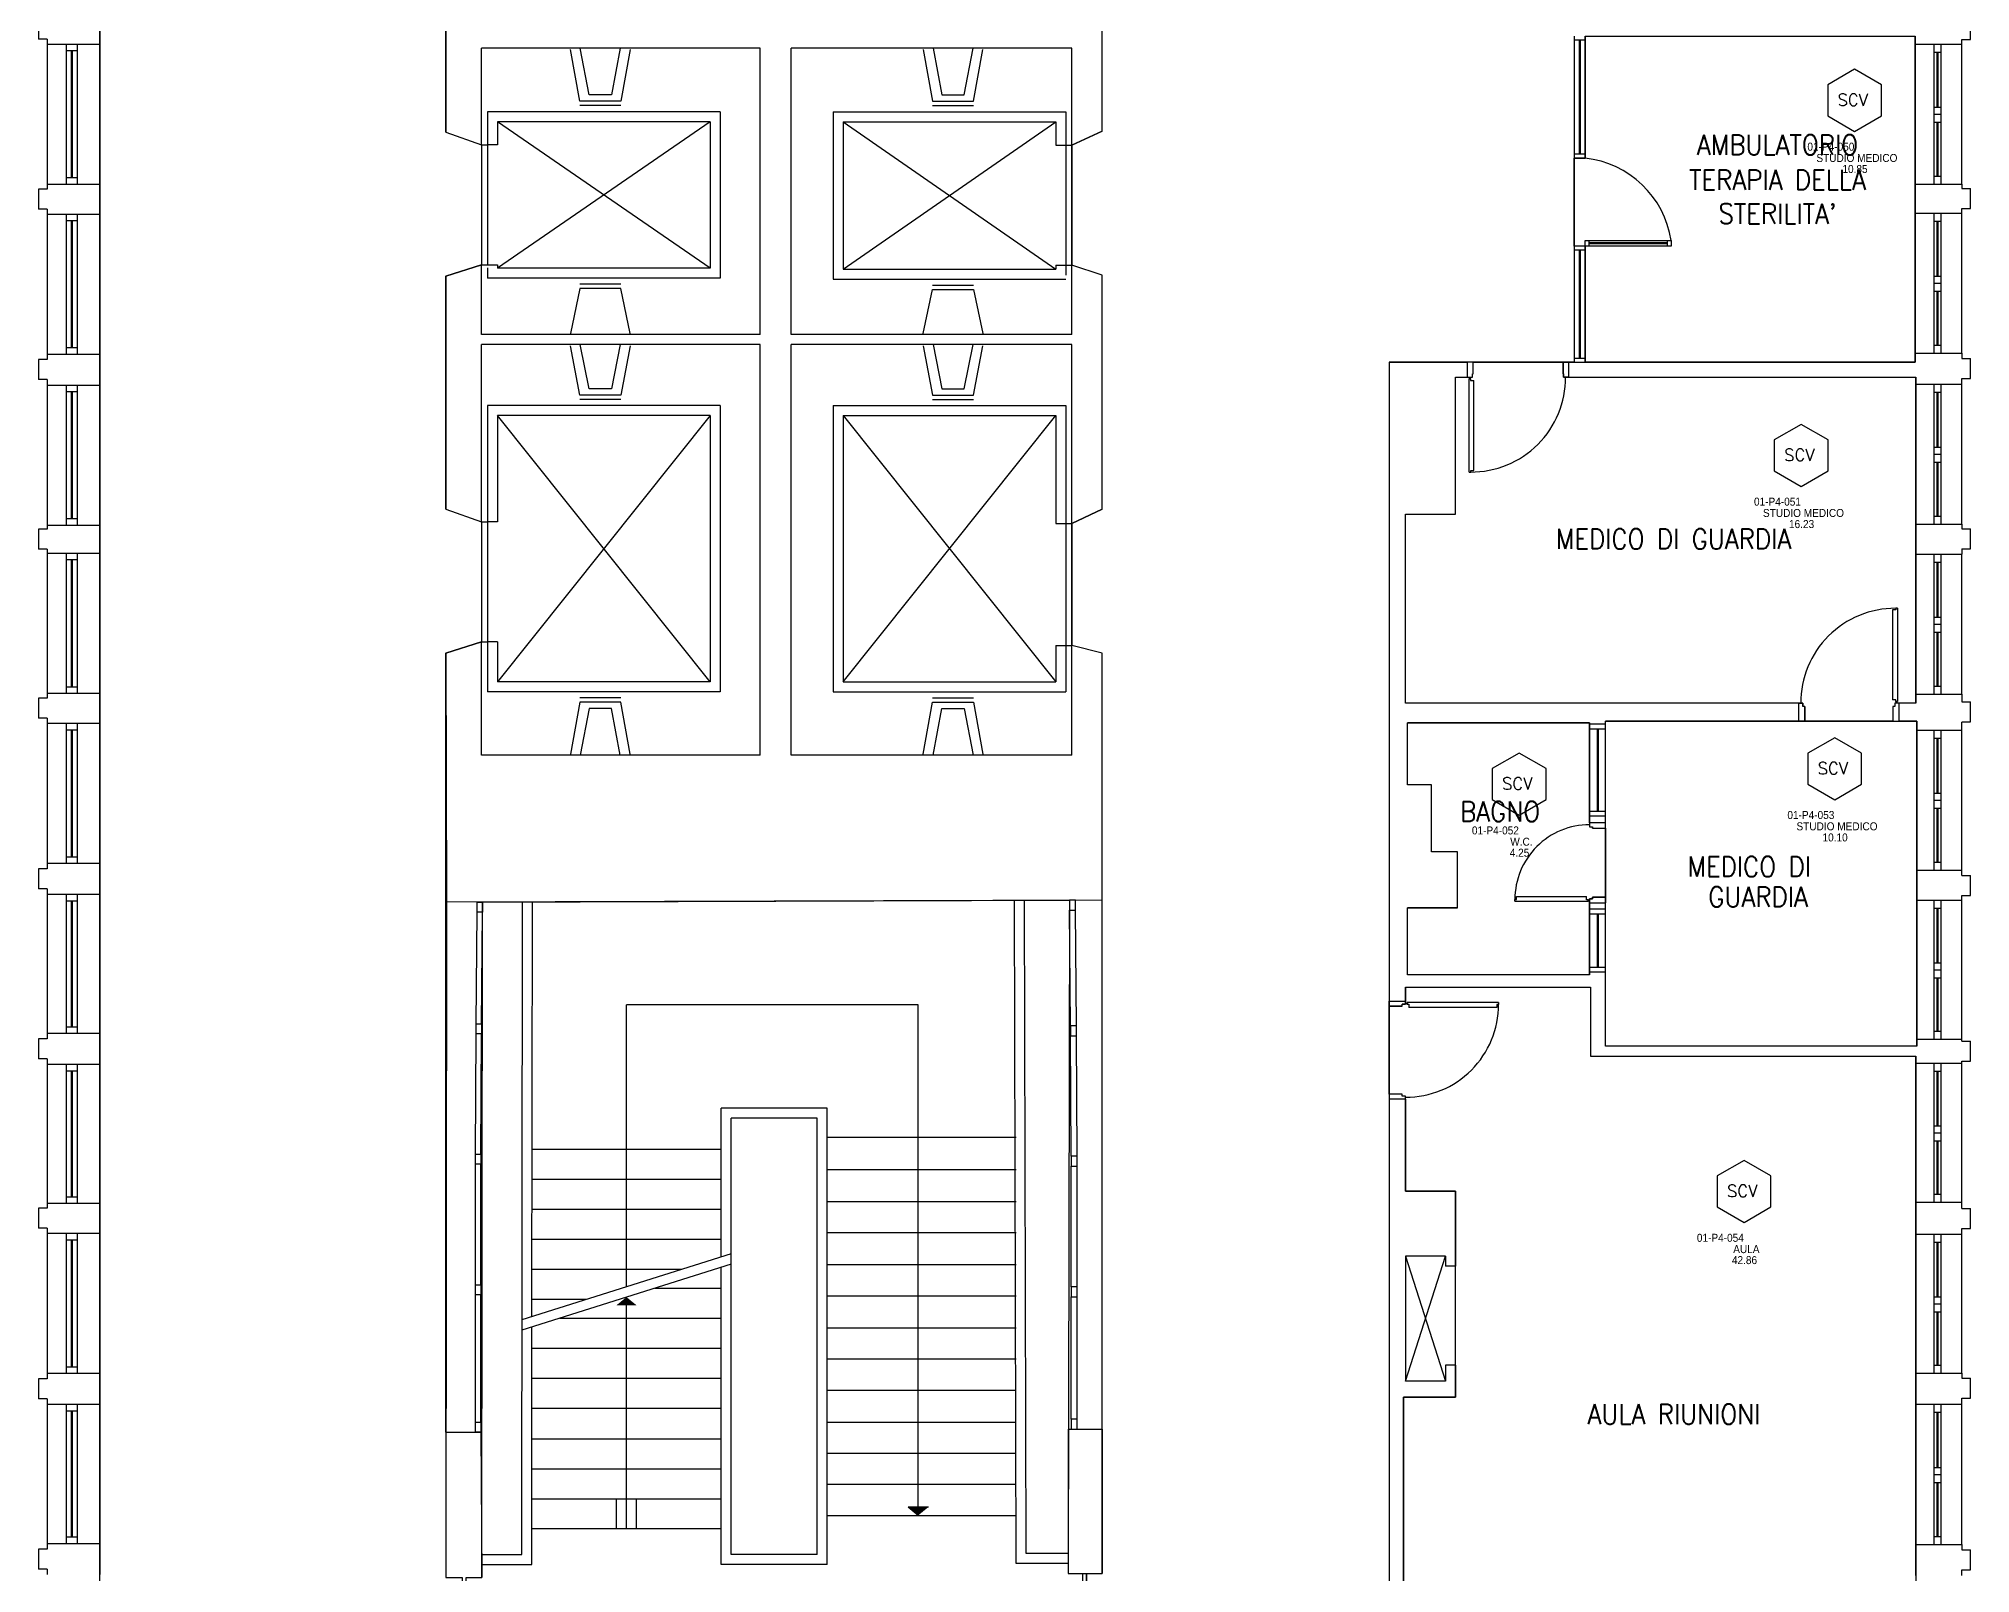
# Model space of a CAD drawing. Header units: inches. Extents: x 16420 to 16611, y 92341 to 92416.
# Drawn here: x 16552 to 16571.31, y 92360.86 to 92376.21 of the extents above; entities that cross this region are included whole.
import ezdxf
from ezdxf.enums import TextEntityAlignment as Align

# ---------------------------------------------------------------- set-up
doc = ezdxf.new("R2010")
doc.units = ezdxf.units.IN
doc.header["$LTSCALE"] = 50
doc.header["$MEASUREMENT"] = 0
doc.linetypes.add('HIDDEN2', pattern=[0.1875, 0.125, -0.0625])
doc.linetypes.add('NASCOSTA2', pattern=[0.1875, 0.125, -0.0625])
for name, color, linetype in [('A-LOCALI', 7, 'Continuous'), ('AA-CodiceVano', 7, 'Continuous'), ('GMM_DEST.USO', 50, 'Continuous'), ('PIANTA', 7, 'Continuous'), ('RM', 191, 'Continuous')]:
    doc.layers.add(name, color=color, linetype=linetype)
doc.styles.add('ARIAL', font='arial.ttf')
doc.styles.add('ARTECO', font='romans.shx', dxfattribs={"width": 0.9})
doc.styles.get("Standard").update_dxf_attribs({"font": 'txt.shx'})

# ---------------------------------------------------------------- blocks, each defined once
blk = doc.blocks.new('MFM_COD_VANO')
at = {"layer": 'A-LOCALI'}
for p, q in [((0, 0.621), (-0.269, 0.466)), ((0.269, 0.466), (0, 0.621)), ((-0.269, 0.466), (-0.269, 0.155)), ((0.269, 0.155), (0.269, 0.466)), ((-0.269, 0.155), (0, 0)), ((0, 0), (0.269, 0.155))]:
    blk.add_line(p, q, dxfattribs=at)
blk.add_text('SCV', height=0.12, dxfattribs=at).set_placement((-0.17, 0.255))
at = {"layer": 'A-LOCALI', "style": 'ARIAL', "width": 0.9, "flags": 8}
for tag, p in [('MFM_COD_UT', (-0.026, -0.078)), ('MFM_DESTINAZIONE_USO', (0.023, -0.306)), ('MFM_SUPERFICIE', (0.004, -0.416))]:
    blk.add_attdef(tag, text='', height=0.08, dxfattribs=at).set_placement(p, align=Align.CENTER)
at = {"layer": 'A-LOCALI', "flags": 9}
for tag in ['MFM_NAME', 'MFM_COD_COMPLESSO', 'MFM_COD_EDIFICIO', 'MFM_COD_PIANO', 'MFM_COD_MACROAREA', 'MFM_ZONA', 'MFM_REPARTO']:
    blk.add_attdef(tag, (-0.084, 0.188), '', height=0.005, dxfattribs=at)
blk.add_attdef('MFM_ALTEZZA', text='', height=0.005, dxfattribs=at).set_placement((-0.057, 0.188), align=Align.CENTER)
at = {"layer": 'A-LOCALI', "style": 'ARIAL', "width": 0.9}
for tag, p, height, flags in [('MFM_COD_LOCALE', (-0.472, -0.192), 0.08, 8), ('MFM_COD_SCHEDA', (-0.275, -0.483), 0.04, 9)]:
    blk.add_attdef(tag, p, '', height=height, dxfattribs=dict(at, flags=flags))

msp = doc.modelspace()

# ---------------------------------------------------------------- linework, layer by layer
at = {"layer": 'PIANTA', "color": 0}
for p, q in [((16556.069, 92375.273), (16556.069, 92377.623)), ((16562.629, 92375.283), (16562.629, 92377.623)), ((16551.998, 92376.403), (16551.998, 92376.203)), ((16552.609, 92376.453), (16552.609, 92376.153)), ((16571.31, 92376.197), (16571.31, 92376.397)), ((16552.084, 92376.203), (16551.998, 92376.203)), ((16552.084, 92376.203), (16552.084, 92376.153)), ((16552.084, 92376.153), (16552.609, 92376.153)), ((16552.084, 92376.153), (16552.084, 92374.753)), ((16552.274, 92376.153), (16552.274, 92374.753)), ((16552.384, 92376.153), (16552.384, 92374.753)), ((16552.609, 92376.153), (16552.609, 92374.753)), ((16567.349, 92376.233), (16567.349, 92375.013)), ((16567.459, 92376.193), (16567.349, 92376.193)), ((16567.399, 92376.193), (16567.399, 92375.053)), ((16567.409, 92376.193), (16567.409, 92375.053)), ((16567.459, 92376.233), (16567.459, 92375.013)), ((16570.759, 92376.153), (16570.759, 92376.233)), ((16570.759, 92376.153), (16571.224, 92376.153)), ((16570.759, 92374.753), (16570.759, 92376.153)), ((16570.949, 92374.753), (16570.949, 92376.153)), ((16571.019, 92374.753), (16571.019, 92376.153)), ((16571.224, 92376.153), (16571.224, 92376.197)), ((16571.224, 92376.197), (16571.31, 92376.197)), ((16571.224, 92374.753), (16571.224, 92376.153)), ((16552.274, 92376.088), (16552.384, 92376.088)), ((16552.324, 92376.088), (16552.324, 92374.818)), ((16552.334, 92376.088), (16552.334, 92374.818)), ((16559.213, 92376.112), (16556.424, 92376.112)), ((16556.424, 92375.146), (16556.424, 92376.112)), ((16557.408, 92375.581), (16557.314, 92376.1)), ((16557.501, 92375.644), (16557.413, 92376.112)), ((16557.813, 92376.112), (16557.725, 92375.644)), ((16557.912, 92376.1), (16557.818, 92375.581)), ((16559.213, 92373.248), (16559.213, 92376.112)), ((16559.522, 92373.248), (16559.522, 92376.112)), ((16562.328, 92376.112), (16559.522, 92376.112)), ((16560.84, 92376.1), (16560.934, 92375.581)), ((16560.94, 92376.112), (16561.028, 92375.644)), ((16561.251, 92375.644), (16561.34, 92376.112)), ((16561.345, 92375.581), (16561.439, 92376.1)), ((16562.328, 92375.141), (16562.328, 92376.112)), ((16570.949, 92376.073), (16571.019, 92376.073)), ((16570.979, 92375.523), (16570.979, 92376.073)), ((16570.989, 92375.523), (16570.989, 92376.073)), ((16557.818, 92375.581), (16557.408, 92375.581)), ((16557.725, 92375.644), (16557.501, 92375.644)), ((16560.934, 92375.581), (16561.345, 92375.581)), ((16561.028, 92375.644), (16561.251, 92375.644)), ((16558.813, 92375.477), (16556.484, 92375.477)), ((16556.484, 92375.477), (16556.484, 92375.146)), ((16558.713, 92375.377), (16556.584, 92375.377)), ((16558.713, 92373.913), (16556.584, 92375.377)), ((16558.713, 92375.377), (16556.584, 92373.913)), ((16556.584, 92375.377), (16556.584, 92375.146)), ((16557.818, 92375.538), (16557.408, 92375.538)), ((16558.713, 92375.377), (16558.713, 92373.913)), ((16558.813, 92375.477), (16558.813, 92373.813)), ((16559.94, 92375.477), (16562.268, 92375.477)), ((16559.94, 92375.477), (16559.94, 92373.803)), ((16560.04, 92375.377), (16562.168, 92375.377)), ((16560.04, 92375.377), (16562.168, 92373.903)), ((16560.04, 92373.903), (16562.168, 92375.377)), ((16560.04, 92375.377), (16560.04, 92373.903)), ((16560.934, 92375.538), (16561.345, 92375.538)), ((16562.168, 92375.377), (16562.168, 92375.141)), ((16562.268, 92375.477), (16562.268, 92375.141)), ((16570.949, 92375.523), (16571.019, 92375.523)), ((16570.949, 92375.453), (16571.019, 92375.453)), ((16570.949, 92375.373), (16571.019, 92375.373)), ((16570.979, 92374.833), (16570.979, 92375.373)), ((16570.989, 92374.833), (16570.989, 92375.373)), ((16556.069, 92375.273), (16556.424, 92375.146)), ((16562.629, 92375.283), (16562.328, 92375.141)), ((16556.424, 92375.146), (16556.424, 92373.946)), ((16556.424, 92375.146), (16556.484, 92375.146)), ((16556.584, 92375.146), (16556.484, 92375.146)), ((16556.484, 92375.146), (16556.484, 92373.946)), ((16562.168, 92375.141), (16562.268, 92375.141)), ((16562.268, 92375.141), (16562.268, 92373.941)), ((16562.268, 92375.141), (16562.328, 92375.141)), ((16562.328, 92375.141), (16562.328, 92373.943)), ((16567.459, 92375.053), (16567.349, 92375.053)), ((16567.459, 92375.013), (16567.349, 92375.013)), ((16552.274, 92374.818), (16552.384, 92374.818)), ((16570.949, 92374.833), (16571.019, 92374.833)), ((16552.084, 92374.703), (16551.998, 92374.703)), ((16551.998, 92374.703), (16551.998, 92374.503)), ((16552.084, 92374.753), (16552.084, 92374.703)), ((16552.084, 92374.753), (16552.609, 92374.753)), ((16552.609, 92374.753), (16552.609, 92374.453)), ((16570.759, 92374.753), (16571.224, 92374.753)), ((16570.759, 92374.463), (16570.759, 92374.753)), ((16571.224, 92374.753), (16571.224, 92374.709)), ((16571.224, 92374.709), (16571.31, 92374.709)), ((16571.31, 92374.509), (16571.31, 92374.709)), ((16552.084, 92374.503), (16551.998, 92374.503)), ((16552.084, 92374.503), (16552.084, 92374.453)), ((16552.084, 92374.453), (16552.609, 92374.453)), ((16552.084, 92374.453), (16552.084, 92373.053)), ((16552.274, 92374.453), (16552.274, 92373.053)), ((16552.274, 92374.388), (16552.384, 92374.388)), ((16552.324, 92374.388), (16552.324, 92373.118)), ((16552.334, 92374.388), (16552.334, 92373.118)), ((16552.384, 92374.453), (16552.384, 92373.053)), ((16552.609, 92374.453), (16552.609, 92373.053)), ((16570.759, 92374.463), (16571.224, 92374.463)), ((16570.759, 92373.063), (16570.759, 92374.463)), ((16570.949, 92373.063), (16570.949, 92374.463)), ((16571.019, 92373.063), (16571.019, 92374.463)), ((16571.224, 92374.509), (16571.31, 92374.509)), ((16571.224, 92374.463), (16571.224, 92374.509)), ((16571.224, 92373.063), (16571.224, 92374.463)), ((16570.949, 92374.383), (16571.019, 92374.383)), ((16570.979, 92373.833), (16570.979, 92374.383)), ((16570.989, 92373.833), (16570.989, 92374.383)), ((16567.459, 92374.133), (16567.349, 92374.133)), ((16567.349, 92374.133), (16567.349, 92372.973)), ((16567.459, 92374.093), (16567.349, 92374.093)), ((16567.399, 92374.093), (16567.399, 92373.013)), ((16567.409, 92374.093), (16567.409, 92373.013)), ((16567.459, 92374.133), (16567.459, 92374.189)), ((16567.459, 92374.189), (16568.318, 92374.189)), ((16567.459, 92374.133), (16567.459, 92372.973)), ((16568.318, 92374.133), (16567.459, 92374.133)), ((16567.499, 92374.133), (16567.499, 92374.189)), ((16568.278, 92374.166), (16567.499, 92374.166)), ((16568.278, 92374.156), (16567.499, 92374.156)), ((16568.278, 92374.189), (16568.278, 92374.133)), ((16568.318, 92374.189), (16568.318, 92374.133)), ((16556.069, 92373.833), (16556.424, 92373.946)), ((16556.069, 92371.503), (16556.069, 92373.833)), ((16556.424, 92373.248), (16556.424, 92373.946)), ((16556.424, 92373.946), (16556.484, 92373.946)), ((16556.484, 92373.946), (16556.584, 92373.946)), ((16556.484, 92373.916), (16556.484, 92373.813)), ((16558.813, 92373.813), (16556.484, 92373.813)), ((16556.584, 92373.946), (16556.584, 92373.913)), ((16558.713, 92373.913), (16556.584, 92373.913)), ((16560.04, 92373.903), (16562.168, 92373.903)), ((16562.168, 92373.941), (16562.268, 92373.941)), ((16562.168, 92373.941), (16562.168, 92373.903)), ((16562.268, 92373.941), (16562.268, 92373.843)), ((16562.268, 92373.941), (16562.328, 92373.941)), ((16562.629, 92373.843), (16562.328, 92373.941)), ((16562.328, 92373.248), (16562.328, 92373.941)), ((16562.629, 92371.503), (16562.629, 92373.843)), ((16570.949, 92373.833), (16571.019, 92373.833)), ((16557.408, 92373.709), (16557.314, 92373.259)), ((16557.818, 92373.752), (16557.408, 92373.752)), ((16557.818, 92373.709), (16557.408, 92373.709)), ((16557.912, 92373.259), (16557.818, 92373.709)), ((16559.94, 92373.803), (16562.268, 92373.803)), ((16560.84, 92373.259), (16560.934, 92373.699)), ((16560.934, 92373.742), (16561.345, 92373.742)), ((16560.934, 92373.699), (16561.345, 92373.699)), ((16561.345, 92373.699), (16561.439, 92373.259)), ((16570.949, 92373.763), (16571.019, 92373.763)), ((16570.949, 92373.683), (16571.019, 92373.683)), ((16570.979, 92373.143), (16570.979, 92373.683)), ((16570.989, 92373.143), (16570.989, 92373.683)), ((16559.213, 92373.248), (16556.424, 92373.248)), ((16562.328, 92373.248), (16559.522, 92373.248)), ((16552.084, 92373.053), (16552.084, 92372.998)), ((16552.084, 92373.053), (16552.609, 92373.053)), ((16552.274, 92373.118), (16552.384, 92373.118)), ((16552.609, 92373.053), (16552.609, 92372.743)), ((16559.213, 92373.148), (16556.424, 92373.148)), ((16556.424, 92371.375), (16556.424, 92373.148)), ((16557.408, 92372.644), (16557.314, 92373.136)), ((16557.501, 92372.707), (16557.413, 92373.148)), ((16557.813, 92373.148), (16557.725, 92372.707)), ((16557.912, 92373.136), (16557.818, 92372.644)), ((16559.213, 92369.043), (16559.213, 92373.148)), ((16562.328, 92373.148), (16559.522, 92373.148)), ((16559.522, 92369.043), (16559.522, 92373.148)), ((16560.84, 92373.136), (16560.934, 92372.644)), ((16560.94, 92373.148), (16561.028, 92372.707)), ((16561.251, 92372.707), (16561.34, 92373.148)), ((16561.345, 92372.644), (16561.439, 92373.136)), ((16562.328, 92371.358), (16562.328, 92373.148)), ((16570.759, 92373.063), (16571.224, 92373.063)), ((16570.759, 92372.973), (16570.759, 92373.063)), ((16570.949, 92373.143), (16571.019, 92373.143)), ((16571.224, 92373.063), (16571.224, 92373.063)), ((16571.224, 92373.063), (16571.224, 92373.009)), ((16552.084, 92372.998), (16551.998, 92372.998)), ((16551.998, 92372.998), (16551.998, 92372.798)), ((16565.499, 92372.973), (16565.499, 92366.583)), ((16565.499, 92372.973), (16566.284, 92372.973)), ((16566.339, 92372.973), (16566.284, 92372.973)), ((16566.284, 92372.823), (16566.284, 92372.973)), ((16566.334, 92372.823), (16566.334, 92372.856)), ((16566.334, 92372.856), (16566.339, 92372.856)), ((16566.339, 92372.856), (16566.339, 92372.973)), ((16567.239, 92372.973), (16567.294, 92372.973)), ((16567.239, 92372.856), (16567.239, 92372.973)), ((16567.239, 92372.856), (16567.244, 92372.856)), ((16567.244, 92372.823), (16567.244, 92372.856)), ((16567.284, 92372.973), (16570.759, 92372.973)), ((16567.294, 92372.973), (16567.294, 92372.823)), ((16567.349, 92373.013), (16567.459, 92373.013)), ((16571.224, 92373.009), (16571.31, 92373.009)), ((16571.31, 92372.809), (16571.31, 92373.009)), ((16552.084, 92372.798), (16551.998, 92372.798)), ((16552.084, 92372.798), (16552.084, 92372.743)), ((16552.084, 92372.743), (16552.609, 92372.743)), ((16552.084, 92372.743), (16552.084, 92371.343)), ((16552.274, 92372.743), (16552.274, 92371.343)), ((16552.274, 92372.678), (16552.384, 92372.678)), ((16552.324, 92372.678), (16552.324, 92371.408)), ((16552.334, 92372.678), (16552.334, 92371.408)), ((16552.384, 92372.743), (16552.384, 92371.343)), ((16552.609, 92372.743), (16552.609, 92371.343)), ((16557.725, 92372.707), (16557.501, 92372.707)), ((16561.028, 92372.707), (16561.251, 92372.707)), ((16566.164, 92371.453), (16566.164, 92372.823)), ((16566.164, 92372.823), (16566.284, 92372.823)), ((16566.284, 92372.823), (16566.334, 92372.823)), ((16566.298, 92371.873), (16566.298, 92372.807)), ((16566.298, 92372.807), (16566.314, 92372.807)), ((16566.314, 92372.807), (16566.314, 92372.79)), ((16566.314, 92372.79), (16566.347, 92372.79)), ((16566.347, 92371.89), (16566.347, 92372.79)), ((16567.294, 92372.823), (16567.244, 92372.823)), ((16567.284, 92372.823), (16570.764, 92372.823)), ((16570.764, 92372.753), (16570.764, 92372.823)), ((16570.764, 92372.753), (16571.224, 92372.753)), ((16570.764, 92371.353), (16570.764, 92372.753)), ((16570.949, 92371.353), (16570.949, 92372.753)), ((16570.949, 92372.673), (16571.019, 92372.673)), ((16570.979, 92372.123), (16570.979, 92372.673)), ((16570.989, 92372.123), (16570.989, 92372.673)), ((16571.019, 92371.353), (16571.019, 92372.753)), ((16571.224, 92372.753), (16571.224, 92372.809)), ((16571.224, 92372.809), (16571.31, 92372.809)), ((16571.224, 92372.753), (16571.224, 92372.763)), ((16571.224, 92371.353), (16571.224, 92372.753)), ((16558.813, 92372.54), (16556.484, 92372.54)), ((16556.484, 92372.54), (16556.484, 92371.375)), ((16557.818, 92372.644), (16557.408, 92372.644)), ((16557.818, 92372.601), (16557.408, 92372.601)), ((16558.813, 92372.54), (16558.813, 92369.678)), ((16559.94, 92372.54), (16562.268, 92372.54)), ((16559.94, 92372.54), (16559.94, 92369.678)), ((16560.934, 92372.644), (16561.345, 92372.644)), ((16560.934, 92372.601), (16561.345, 92372.601)), ((16562.268, 92372.54), (16562.268, 92371.358)), ((16558.713, 92372.44), (16556.584, 92372.44)), ((16558.713, 92372.44), (16556.584, 92369.778)), ((16558.713, 92369.778), (16556.584, 92372.44)), ((16556.584, 92372.44), (16556.584, 92371.375)), ((16558.713, 92372.44), (16558.713, 92369.778)), ((16560.04, 92372.44), (16562.168, 92372.44)), ((16560.04, 92369.778), (16562.168, 92372.44)), ((16560.04, 92372.44), (16562.168, 92369.778)), ((16560.04, 92372.44), (16560.04, 92369.778)), ((16562.168, 92372.44), (16562.168, 92371.358)), ((16570.949, 92372.123), (16571.019, 92372.123)), ((16566.315, 92371.89), (16566.347, 92371.89)), ((16566.315, 92371.873), (16566.315, 92371.89)), ((16570.949, 92372.053), (16571.019, 92372.053)), ((16570.949, 92371.973), (16571.019, 92371.973)), ((16570.979, 92371.433), (16570.979, 92371.973)), ((16570.989, 92371.433), (16570.989, 92371.973)), ((16566.298, 92371.873), (16566.315, 92371.873)), ((16556.069, 92371.503), (16556.424, 92371.375)), ((16562.629, 92371.503), (16562.328, 92371.358)), ((16552.084, 92371.303), (16551.998, 92371.303)), ((16551.998, 92371.303), (16551.998, 92371.103)), ((16552.084, 92371.343), (16552.084, 92371.303)), ((16552.084, 92371.343), (16552.609, 92371.343)), ((16552.274, 92371.408), (16552.384, 92371.408)), ((16552.609, 92371.343), (16552.609, 92371.063)), ((16556.424, 92371.375), (16556.424, 92370.175)), ((16556.424, 92371.375), (16556.484, 92371.375)), ((16556.584, 92371.375), (16556.484, 92371.375)), ((16556.484, 92371.375), (16556.484, 92370.175)), ((16562.168, 92371.358), (16562.268, 92371.358)), ((16562.268, 92371.358), (16562.268, 92370.14)), ((16562.268, 92371.358), (16562.328, 92371.358)), ((16562.328, 92371.358), (16562.328, 92370.14)), ((16565.664, 92371.453), (16566.164, 92371.453)), ((16565.664, 92369.563), (16565.664, 92371.453)), ((16570.764, 92371.353), (16571.224, 92371.353)), ((16570.764, 92371.053), (16570.764, 92371.353)), ((16570.949, 92371.433), (16571.019, 92371.433)), ((16571.224, 92371.353), (16571.224, 92371.305)), ((16571.224, 92371.305), (16571.31, 92371.305)), ((16571.31, 92371.105), (16571.31, 92371.305)), ((16552.084, 92371.103), (16551.998, 92371.103)), ((16552.084, 92371.103), (16552.084, 92371.063)), ((16571.224, 92371.105), (16571.31, 92371.105)), ((16571.224, 92371.105), (16571.224, 92371.053)), ((16552.084, 92371.063), (16552.609, 92371.063)), ((16552.084, 92371.063), (16552.084, 92369.663)), ((16552.274, 92371.063), (16552.274, 92369.663)), ((16552.274, 92370.998), (16552.384, 92370.998)), ((16552.324, 92370.998), (16552.324, 92369.728)), ((16552.334, 92370.998), (16552.334, 92369.728)), ((16552.384, 92371.063), (16552.384, 92369.663)), ((16552.609, 92371.063), (16552.609, 92369.663)), ((16570.764, 92371.053), (16571.224, 92371.053)), ((16570.764, 92369.653), (16570.764, 92371.053)), ((16570.949, 92369.653), (16570.949, 92371.053)), ((16570.949, 92370.973), (16571.019, 92370.973)), ((16570.979, 92370.423), (16570.979, 92370.973)), ((16570.989, 92370.423), (16570.989, 92370.973)), ((16571.019, 92369.653), (16571.019, 92371.053)), ((16571.224, 92369.653), (16571.224, 92371.053)), ((16570.531, 92370.496), (16570.531, 92369.596)), ((16570.564, 92370.496), (16570.531, 92370.496)), ((16570.581, 92370.513), (16570.564, 92370.513)), ((16570.564, 92370.513), (16570.564, 92370.496)), ((16570.581, 92370.513), (16570.581, 92369.579)), ((16570.949, 92370.423), (16571.019, 92370.423)), ((16570.949, 92370.353), (16571.019, 92370.353)), ((16556.069, 92370.063), (16556.424, 92370.175)), ((16556.424, 92369.043), (16556.424, 92370.175)), ((16556.424, 92370.175), (16556.484, 92370.175)), ((16556.484, 92370.175), (16556.484, 92369.678)), ((16556.584, 92370.175), (16556.484, 92370.175)), ((16556.584, 92370.175), (16556.584, 92369.778)), ((16562.168, 92370.14), (16562.268, 92370.14)), ((16562.168, 92370.14), (16562.168, 92369.778)), ((16562.268, 92370.14), (16562.268, 92369.678)), ((16562.268, 92370.14), (16562.328, 92370.14)), ((16562.629, 92370.063), (16562.328, 92370.14)), ((16562.328, 92369.043), (16562.328, 92370.14)), ((16570.949, 92370.273), (16571.019, 92370.273)), ((16570.979, 92369.733), (16570.979, 92370.273)), ((16570.989, 92369.733), (16570.989, 92370.273)), ((16556.069, 92367.573), (16556.069, 92370.063)), ((16562.629, 92367.593), (16562.629, 92370.063)), ((16558.713, 92369.778), (16556.584, 92369.778)), ((16560.04, 92369.778), (16562.168, 92369.778)), ((16552.084, 92369.613), (16551.998, 92369.613)), ((16551.998, 92369.613), (16551.998, 92369.413)), ((16552.084, 92369.663), (16552.084, 92369.613)), ((16552.084, 92369.663), (16552.609, 92369.663)), ((16552.274, 92369.728), (16552.384, 92369.728)), ((16552.609, 92369.663), (16552.609, 92369.363)), ((16558.813, 92369.678), (16556.484, 92369.678)), ((16557.408, 92369.574), (16557.314, 92369.054)), ((16557.818, 92369.617), (16557.408, 92369.617)), ((16557.818, 92369.574), (16557.408, 92369.574)), ((16557.912, 92369.054), (16557.818, 92369.574)), ((16559.94, 92369.678), (16562.268, 92369.678)), ((16560.84, 92369.054), (16560.934, 92369.574)), ((16560.934, 92369.617), (16561.345, 92369.617)), ((16560.934, 92369.574), (16561.345, 92369.574)), ((16561.345, 92369.574), (16561.439, 92369.054)), ((16569.594, 92369.563), (16565.664, 92369.563)), ((16569.594, 92369.383), (16569.594, 92369.563)), ((16569.594, 92369.563), (16569.634, 92369.563)), ((16569.634, 92369.563), (16569.634, 92369.53)), ((16570.564, 92369.596), (16570.531, 92369.596)), ((16570.554, 92369.563), (16570.554, 92369.53)), ((16570.594, 92369.563), (16570.554, 92369.563)), ((16570.564, 92369.579), (16570.564, 92369.596)), ((16570.581, 92369.579), (16570.564, 92369.579)), ((16570.764, 92369.563), (16570.594, 92369.563)), ((16570.594, 92369.563), (16570.594, 92369.383)), ((16570.764, 92369.653), (16571.224, 92369.653)), ((16570.764, 92369.563), (16570.764, 92369.653)), ((16570.949, 92369.733), (16571.019, 92369.733)), ((16571.224, 92369.653), (16571.224, 92369.575)), ((16571.224, 92369.575), (16571.31, 92369.575)), ((16571.31, 92369.375), (16571.31, 92369.575)), ((16552.084, 92369.413), (16551.998, 92369.413)), ((16552.084, 92369.413), (16552.084, 92369.363)), ((16557.501, 92369.511), (16557.413, 92369.043)), ((16557.725, 92369.511), (16557.501, 92369.511)), ((16557.813, 92369.043), (16557.725, 92369.511)), ((16560.94, 92369.043), (16561.028, 92369.511)), ((16561.028, 92369.511), (16561.251, 92369.511)), ((16561.251, 92369.511), (16561.34, 92369.043)), ((16567.504, 92369.368), (16565.684, 92369.368)), ((16565.684, 92368.748), (16565.684, 92369.368)), ((16567.504, 92369.353), (16567.504, 92369.368)), ((16569.594, 92369.383), (16567.664, 92369.383)), ((16567.664, 92369.353), (16567.664, 92369.383)), ((16569.654, 92369.383), (16569.594, 92369.383)), ((16569.654, 92369.53), (16569.634, 92369.53)), ((16569.654, 92369.53), (16569.654, 92369.383)), ((16570.534, 92369.53), (16570.534, 92369.383)), ((16570.554, 92369.53), (16570.534, 92369.53)), ((16570.534, 92369.383), (16570.594, 92369.383)), ((16570.774, 92369.383), (16570.594, 92369.383)), ((16570.774, 92369.293), (16570.774, 92369.383)), ((16571.224, 92369.375), (16571.31, 92369.375)), ((16571.224, 92369.293), (16571.224, 92369.372)), ((16552.084, 92369.363), (16552.609, 92369.363)), ((16552.084, 92369.363), (16552.084, 92367.963)), ((16552.274, 92369.363), (16552.274, 92367.963)), ((16552.274, 92369.298), (16552.384, 92369.298)), ((16552.324, 92369.298), (16552.324, 92368.028)), ((16552.334, 92369.298), (16552.334, 92368.028)), ((16552.384, 92369.363), (16552.384, 92367.963)), ((16552.609, 92369.363), (16552.609, 92367.963)), ((16567.664, 92369.353), (16567.504, 92369.353)), ((16567.504, 92368.433), (16567.504, 92369.353)), ((16567.664, 92369.303), (16567.504, 92369.303)), ((16567.584, 92368.483), (16567.584, 92369.303)), ((16567.594, 92368.483), (16567.594, 92369.303)), ((16567.664, 92368.433), (16567.664, 92369.353)), ((16570.774, 92369.293), (16571.224, 92369.293)), ((16570.774, 92367.893), (16570.774, 92369.293)), ((16570.949, 92367.893), (16570.949, 92369.293)), ((16570.949, 92369.213), (16571.019, 92369.213)), ((16570.979, 92368.663), (16570.979, 92369.213)), ((16570.989, 92368.663), (16570.989, 92369.213)), ((16571.019, 92367.893), (16571.019, 92369.293)), ((16571.224, 92367.893), (16571.224, 92369.293)), ((16559.213, 92369.043), (16556.424, 92369.043)), ((16562.328, 92369.043), (16559.522, 92369.043)), ((16565.924, 92368.748), (16565.684, 92368.748)), ((16565.924, 92368.078), (16565.924, 92368.748)), ((16570.949, 92368.663), (16571.019, 92368.663)), ((16570.949, 92368.593), (16571.019, 92368.593)), ((16567.504, 92368.483), (16567.664, 92368.483)), ((16567.504, 92368.368), (16567.504, 92368.433)), ((16567.664, 92368.433), (16567.504, 92368.433)), ((16567.664, 92368.368), (16567.664, 92368.433)), ((16570.949, 92368.513), (16571.019, 92368.513)), ((16570.979, 92367.973), (16570.979, 92368.513)), ((16570.989, 92367.973), (16570.989, 92368.513)), ((16567.664, 92368.368), (16567.504, 92368.368)), ((16567.504, 92368.368), (16567.504, 92368.328)), ((16567.504, 92368.328), (16567.532, 92368.328)), ((16567.532, 92368.313), (16567.532, 92368.328)), ((16567.532, 92368.313), (16567.664, 92368.313)), ((16567.664, 92368.313), (16567.664, 92368.368)), ((16552.274, 92368.028), (16552.384, 92368.028)), ((16566.184, 92368.078), (16565.924, 92368.078)), ((16566.184, 92367.518), (16566.184, 92368.078)), ((16552.084, 92367.908), (16551.998, 92367.908)), ((16551.998, 92367.908), (16551.998, 92367.708)), ((16552.084, 92367.963), (16552.084, 92367.908)), ((16552.084, 92367.963), (16552.609, 92367.963)), ((16552.609, 92367.963), (16552.609, 92367.653)), ((16570.774, 92367.893), (16571.224, 92367.893)), ((16570.774, 92367.593), (16570.774, 92367.893)), ((16570.949, 92367.973), (16571.019, 92367.973)), ((16571.224, 92367.839), (16571.224, 92367.893)), ((16571.224, 92367.839), (16571.224, 92367.893)), ((16571.224, 92367.839), (16571.31, 92367.839)), ((16571.31, 92367.639), (16571.31, 92367.839)), ((16552.084, 92367.708), (16551.998, 92367.708)), ((16552.084, 92367.708), (16552.084, 92367.653)), ((16552.084, 92367.653), (16552.609, 92367.653)), ((16552.084, 92367.653), (16552.084, 92366.263)), ((16552.274, 92367.653), (16552.274, 92366.263)), ((16552.384, 92367.653), (16552.384, 92366.263)), ((16552.609, 92367.653), (16552.609, 92366.263)), ((16566.773, 92367.631), (16567.471, 92367.631)), ((16566.773, 92367.599), (16566.773, 92367.631)), ((16567.471, 92367.598), (16567.471, 92367.631)), ((16571.224, 92367.639), (16571.31, 92367.639)), ((16571.224, 92367.593), (16571.224, 92367.639)), ((16571.224, 92367.593), (16571.224, 92367.639)), ((16552.274, 92367.588), (16552.384, 92367.588)), ((16552.324, 92367.588), (16552.324, 92366.328)), ((16552.334, 92367.588), (16552.334, 92366.328)), ((16562.629, 92367.593), (16556.069, 92367.573)), ((16556.069, 92362.273), (16556.069, 92367.573)), ((16556.371, 92366.358), (16556.381, 92367.473)), ((16556.381, 92367.473), (16556.381, 92367.573)), ((16556.381, 92367.573), (16556.434, 92367.573)), ((16556.434, 92367.473), (16556.381, 92367.473)), ((16556.424, 92366.358), (16556.434, 92367.473)), ((16556.434, 92367.573), (16556.434, 92367.473)), ((16556.83, 92361.053), (16556.835, 92367.573)), ((16556.93, 92363.429), (16556.935, 92367.573)), ((16561.77, 92360.963), (16561.755, 92367.593)), ((16561.87, 92361.063), (16561.855, 92367.593)), ((16562.364, 92367.593), (16562.304, 92367.593)), ((16562.304, 92367.593), (16562.304, 92367.493)), ((16562.314, 92366.338), (16562.304, 92367.493)), ((16562.304, 92367.493), (16562.364, 92367.493)), ((16562.364, 92367.493), (16562.364, 92367.593)), ((16562.374, 92366.338), (16562.364, 92367.493)), ((16562.629, 92362.303), (16562.629, 92367.593)), ((16565.684, 92366.848), (16565.684, 92367.518)), ((16566.184, 92367.518), (16565.684, 92367.518)), ((16566.756, 92367.582), (16566.756, 92367.599)), ((16566.756, 92367.599), (16566.773, 92367.599)), ((16566.756, 92367.582), (16567.488, 92367.582)), ((16567.488, 92367.598), (16567.471, 92367.598)), ((16567.488, 92367.582), (16567.488, 92367.598)), ((16567.504, 92367.608), (16567.532, 92367.608)), ((16567.504, 92367.568), (16567.504, 92367.608)), ((16567.504, 92367.568), (16567.664, 92367.568)), ((16567.504, 92367.503), (16567.504, 92367.568)), ((16567.664, 92367.503), (16567.504, 92367.503)), ((16567.504, 92366.873), (16567.504, 92367.503)), ((16567.664, 92367.453), (16567.504, 92367.453)), ((16567.532, 92367.623), (16567.664, 92367.623)), ((16567.532, 92367.608), (16567.532, 92367.623)), ((16567.584, 92366.923), (16567.584, 92367.453)), ((16567.594, 92366.923), (16567.594, 92367.453)), ((16567.664, 92367.623), (16567.664, 92367.568)), ((16567.664, 92367.503), (16567.664, 92367.568)), ((16567.664, 92366.873), (16567.664, 92367.503)), ((16570.774, 92367.593), (16571.224, 92367.593)), ((16570.774, 92366.203), (16570.774, 92367.593)), ((16570.949, 92366.203), (16570.949, 92367.593)), ((16570.949, 92367.513), (16571.019, 92367.513)), ((16570.979, 92366.968), (16570.979, 92367.513)), ((16570.989, 92366.968), (16570.989, 92367.513)), ((16571.019, 92366.203), (16571.019, 92367.593)), ((16571.224, 92366.203), (16571.224, 92367.593)), ((16567.504, 92366.923), (16567.664, 92366.923)), ((16567.504, 92366.848), (16567.504, 92366.873)), ((16567.664, 92366.873), (16567.504, 92366.873)), ((16567.664, 92366.133), (16567.664, 92366.873)), ((16570.949, 92366.968), (16571.019, 92366.968)), ((16570.949, 92366.898), (16571.019, 92366.898)), ((16565.664, 92366.723), (16565.664, 92366.583)), ((16565.664, 92366.723), (16567.514, 92366.723)), ((16567.504, 92366.848), (16565.684, 92366.848)), ((16567.514, 92366.723), (16567.514, 92366.033)), ((16570.949, 92366.818), (16571.019, 92366.818)), ((16570.979, 92366.283), (16570.979, 92366.818)), ((16570.989, 92366.283), (16570.989, 92366.818)), ((16557.875, 92363.729), (16557.875, 92366.548)), ((16560.792, 92366.548), (16557.875, 92366.548)), ((16560.792, 92361.443), (16560.792, 92366.548)), ((16565.499, 92366.583), (16565.664, 92366.583)), ((16565.499, 92366.533), (16565.499, 92366.583)), ((16565.631, 92366.533), (16565.499, 92366.533)), ((16565.664, 92366.553), (16565.631, 92366.553)), ((16565.631, 92366.533), (16565.631, 92366.553)), ((16565.664, 92366.583), (16565.664, 92366.553)), ((16566.594, 92366.569), (16565.681, 92366.569)), ((16565.681, 92366.569), (16565.681, 92366.553)), ((16565.681, 92366.553), (16565.697, 92366.553)), ((16565.697, 92366.553), (16565.697, 92366.52)), ((16566.577, 92366.52), (16565.697, 92366.52)), ((16566.577, 92366.552), (16566.577, 92366.52)), ((16566.594, 92366.552), (16566.577, 92366.552)), ((16566.594, 92366.569), (16566.594, 92366.552)), ((16552.274, 92366.328), (16552.384, 92366.328)), ((16556.371, 92366.258), (16556.371, 92366.358)), ((16556.371, 92366.358), (16556.424, 92366.358)), ((16556.424, 92366.358), (16556.424, 92366.258)), ((16562.374, 92366.338), (16562.314, 92366.338)), ((16562.314, 92366.338), (16562.314, 92366.238)), ((16562.374, 92366.238), (16562.374, 92366.338)), ((16570.949, 92366.283), (16571.019, 92366.283)), ((16552.084, 92366.208), (16551.998, 92366.208)), ((16551.998, 92366.208), (16551.998, 92366.008)), ((16552.084, 92366.263), (16552.084, 92366.208)), ((16552.084, 92366.263), (16552.609, 92366.263)), ((16552.609, 92366.263), (16552.609, 92365.953)), ((16556.366, 92365.053), (16556.371, 92366.258)), ((16556.424, 92366.258), (16556.371, 92366.258)), ((16556.419, 92365.053), (16556.424, 92366.258)), ((16562.319, 92365.033), (16562.314, 92366.238)), ((16562.314, 92366.238), (16562.374, 92366.238)), ((16562.379, 92365.033), (16562.374, 92366.238)), ((16570.774, 92366.133), (16567.664, 92366.133)), ((16570.774, 92366.203), (16571.224, 92366.203)), ((16570.774, 92366.133), (16570.774, 92366.203)), ((16571.224, 92366.184), (16571.224, 92366.203)), ((16571.224, 92366.184), (16571.224, 92366.203)), ((16571.224, 92366.184), (16571.31, 92366.184)), ((16571.31, 92365.984), (16571.31, 92366.184)), ((16552.084, 92366.008), (16551.998, 92366.008)), ((16552.084, 92366.008), (16552.084, 92365.953)), ((16552.084, 92365.953), (16552.609, 92365.953)), ((16552.084, 92365.953), (16552.084, 92364.563)), ((16552.274, 92365.953), (16552.274, 92364.563)), ((16552.274, 92365.888), (16552.384, 92365.888)), ((16552.324, 92365.888), (16552.324, 92364.628)), ((16552.334, 92365.888), (16552.334, 92364.628)), ((16552.384, 92365.953), (16552.384, 92364.563)), ((16552.609, 92365.953), (16552.609, 92364.563)), ((16567.514, 92366.033), (16570.764, 92366.033)), ((16570.764, 92365.963), (16570.764, 92366.033)), ((16570.764, 92365.963), (16571.224, 92365.963)), ((16570.764, 92364.573), (16570.764, 92365.963)), ((16570.949, 92364.573), (16570.949, 92365.963)), ((16571.019, 92364.573), (16571.019, 92365.963)), ((16571.224, 92365.963), (16571.224, 92365.984)), ((16571.224, 92365.984), (16571.31, 92365.984)), ((16571.224, 92365.963), (16571.224, 92365.984)), ((16571.224, 92364.573), (16571.224, 92365.963)), ((16570.949, 92365.883), (16571.019, 92365.883)), ((16570.979, 92365.338), (16570.979, 92365.883)), ((16570.989, 92365.338), (16570.989, 92365.883)), ((16559.88, 92365.513), (16558.82, 92365.513)), ((16558.82, 92364.029), (16558.82, 92365.513)), ((16559.88, 92360.953), (16559.88, 92365.513)), ((16565.631, 92365.653), (16565.499, 92365.653)), ((16565.499, 92365.653), (16565.499, 92365.603)), ((16565.499, 92365.603), (16565.499, 92360.553)), ((16565.664, 92365.603), (16565.499, 92365.603)), ((16565.631, 92365.633), (16565.631, 92365.653)), ((16565.664, 92365.633), (16565.631, 92365.633)), ((16565.664, 92365.603), (16565.664, 92365.633)), ((16565.664, 92365.603), (16565.664, 92364.683)), ((16559.78, 92365.413), (16558.92, 92365.413)), ((16558.92, 92361.053), (16558.92, 92365.413)), ((16559.78, 92361.053), (16559.78, 92365.413)), ((16570.949, 92365.338), (16571.019, 92365.338)), ((16559.88, 92365.223), (16561.77, 92365.223)), ((16570.949, 92365.268), (16571.019, 92365.268)), ((16570.949, 92365.188), (16571.019, 92365.188)), ((16570.979, 92364.653), (16570.979, 92365.188)), ((16570.989, 92364.653), (16570.989, 92365.188)), ((16556.366, 92364.953), (16556.366, 92365.053)), ((16556.366, 92365.053), (16556.419, 92365.053)), ((16556.366, 92363.748), (16556.366, 92364.953)), ((16556.419, 92364.953), (16556.366, 92364.953)), ((16556.419, 92365.053), (16556.419, 92364.953)), ((16556.419, 92363.748), (16556.419, 92364.953)), ((16556.93, 92365.103), (16558.82, 92365.103)), ((16562.379, 92365.033), (16562.319, 92365.033)), ((16562.319, 92365.033), (16562.319, 92364.933)), ((16562.319, 92363.728), (16562.319, 92364.933)), ((16562.319, 92364.933), (16562.379, 92364.933)), ((16562.379, 92364.933), (16562.379, 92365.033)), ((16562.379, 92363.728), (16562.379, 92364.933)), ((16556.93, 92364.803), (16558.82, 92364.803)), ((16559.88, 92364.902), (16561.77, 92364.902)), ((16552.084, 92364.563), (16552.084, 92364.513)), ((16552.084, 92364.563), (16552.609, 92364.563)), ((16552.274, 92364.628), (16552.384, 92364.628)), ((16552.609, 92364.563), (16552.609, 92364.263)), ((16559.88, 92364.581), (16561.77, 92364.581)), ((16565.664, 92364.683), (16566.164, 92364.683)), ((16566.164, 92364.683), (16566.164, 92363.933)), ((16570.764, 92364.573), (16571.224, 92364.573)), ((16570.764, 92364.253), (16570.764, 92364.573)), ((16570.949, 92364.653), (16571.019, 92364.653)), ((16571.224, 92364.512), (16571.224, 92364.573)), ((16552.084, 92364.513), (16551.998, 92364.513)), ((16551.998, 92364.513), (16551.998, 92364.313)), ((16556.93, 92364.503), (16558.82, 92364.503)), ((16571.224, 92364.512), (16571.31, 92364.512)), ((16571.31, 92364.312), (16571.31, 92364.512)), ((16552.084, 92364.313), (16551.998, 92364.313)), ((16552.084, 92364.313), (16552.084, 92364.263)), ((16552.084, 92364.263), (16552.609, 92364.263)), ((16552.084, 92364.263), (16552.084, 92362.863)), ((16552.274, 92364.263), (16552.274, 92362.863)), ((16552.274, 92364.198), (16552.384, 92364.198)), ((16552.324, 92364.198), (16552.324, 92362.928)), ((16552.334, 92364.198), (16552.334, 92362.928)), ((16552.384, 92364.263), (16552.384, 92362.863)), ((16552.609, 92364.263), (16552.609, 92362.863)), ((16556.93, 92364.203), (16558.82, 92364.203)), ((16559.88, 92364.271), (16561.77, 92364.271)), ((16570.764, 92364.253), (16571.224, 92364.253)), ((16570.764, 92362.863), (16570.764, 92364.253)), ((16570.949, 92362.863), (16570.949, 92364.253)), ((16570.949, 92364.173), (16571.019, 92364.173)), ((16570.979, 92363.628), (16570.979, 92364.173)), ((16570.989, 92363.628), (16570.989, 92364.173)), ((16571.019, 92362.863), (16571.019, 92364.253)), ((16571.224, 92364.312), (16571.31, 92364.312)), ((16571.224, 92364.253), (16571.224, 92364.312)), ((16571.224, 92362.863), (16571.224, 92364.253)), ((16566.064, 92364.033), (16565.664, 92364.033)), ((16565.664, 92364.033), (16565.664, 92362.783)), ((16565.664, 92364.033), (16566.064, 92362.783)), ((16565.664, 92362.783), (16566.064, 92364.033)), ((16566.064, 92364.033), (16566.064, 92363.933)), ((16556.93, 92363.903), (16558.425, 92363.903)), ((16558.82, 92360.953), (16558.82, 92363.925)), ((16559.88, 92363.95), (16561.77, 92363.95)), ((16566.164, 92363.933), (16566.064, 92363.933)), ((16566.164, 92362.943), (16566.164, 92363.933)), ((16556.366, 92363.648), (16556.366, 92363.748)), ((16556.366, 92363.748), (16556.419, 92363.748)), ((16556.366, 92362.373), (16556.366, 92363.648)), ((16556.419, 92363.648), (16556.366, 92363.648)), ((16556.419, 92363.748), (16556.419, 92363.648)), ((16556.419, 92362.373), (16556.419, 92363.648)), ((16556.93, 92363.603), (16557.475, 92363.603)), ((16557.875, 92361.313), (16557.875, 92363.616)), ((16558.159, 92363.714), (16558.82, 92363.714)), ((16559.88, 92363.639), (16561.77, 92363.639)), ((16562.379, 92363.728), (16562.319, 92363.728)), ((16562.319, 92363.728), (16562.319, 92363.628)), ((16562.319, 92362.403), (16562.319, 92363.628)), ((16562.319, 92363.628), (16562.379, 92363.628)), ((16562.379, 92363.628), (16562.379, 92363.728)), ((16562.379, 92362.403), (16562.379, 92363.628)), ((16570.949, 92363.628), (16571.019, 92363.628)), ((16557.209, 92363.414), (16558.82, 92363.414)), ((16570.949, 92363.558), (16571.019, 92363.558)), ((16570.949, 92363.478), (16571.019, 92363.478)), ((16570.979, 92362.943), (16570.979, 92363.478)), ((16570.989, 92362.943), (16570.989, 92363.478)), ((16556.93, 92360.953), (16556.93, 92363.325)), ((16559.88, 92363.318), (16561.77, 92363.318)), ((16556.93, 92363.114), (16558.82, 92363.114)), ((16559.88, 92363.007), (16561.77, 92363.007)), ((16552.084, 92362.808), (16551.998, 92362.808)), ((16551.998, 92362.808), (16551.998, 92362.608)), ((16552.084, 92362.863), (16552.084, 92362.808)), ((16552.084, 92362.863), (16552.609, 92362.863)), ((16552.274, 92362.928), (16552.384, 92362.928)), ((16552.609, 92362.863), (16552.609, 92362.553)), ((16556.93, 92362.814), (16558.82, 92362.814)), ((16566.164, 92362.943), (16566.064, 92362.943)), ((16566.064, 92362.943), (16566.064, 92362.783)), ((16566.164, 92362.943), (16566.164, 92362.623)), ((16570.764, 92362.863), (16571.224, 92362.863)), ((16570.764, 92362.553), (16570.764, 92362.863)), ((16570.949, 92362.943), (16571.019, 92362.943)), ((16571.224, 92362.863), (16571.224, 92362.813)), ((16571.224, 92362.813), (16571.31, 92362.813)), ((16571.31, 92362.613), (16571.31, 92362.813)), ((16552.084, 92362.608), (16551.998, 92362.608)), ((16552.084, 92362.608), (16552.084, 92362.553)), ((16559.88, 92362.696), (16561.77, 92362.696)), ((16565.644, 92362.623), (16565.644, 92360.553)), ((16566.164, 92362.623), (16565.644, 92362.623)), ((16566.064, 92362.783), (16565.664, 92362.783)), ((16571.224, 92362.553), (16571.224, 92362.613)), ((16571.224, 92362.613), (16571.31, 92362.613)), ((16552.084, 92362.553), (16552.609, 92362.553)), ((16552.084, 92362.553), (16552.084, 92361.163)), ((16552.274, 92362.553), (16552.274, 92361.163)), ((16552.274, 92362.488), (16552.384, 92362.488)), ((16552.324, 92362.488), (16552.324, 92361.228)), ((16552.334, 92362.488), (16552.334, 92361.228)), ((16552.384, 92362.553), (16552.384, 92361.163)), ((16552.609, 92362.553), (16552.609, 92361.163)), ((16556.93, 92362.514), (16558.82, 92362.514)), ((16570.764, 92362.553), (16571.224, 92362.553)), ((16570.764, 92361.153), (16570.764, 92362.553)), ((16570.949, 92361.153), (16570.949, 92362.553)), ((16570.949, 92362.473), (16571.019, 92362.473)), ((16570.979, 92361.923), (16570.979, 92362.473)), ((16570.989, 92361.923), (16570.989, 92362.473)), ((16571.019, 92361.153), (16571.019, 92362.553)), ((16571.224, 92361.153), (16571.224, 92362.553)), ((16556.069, 92362.273), (16556.419, 92362.273)), ((16556.069, 92362.273), (16556.069, 92360.823)), ((16556.366, 92362.273), (16556.366, 92362.373)), ((16556.366, 92362.373), (16556.419, 92362.373)), ((16556.419, 92362.273), (16556.366, 92362.273)), ((16556.419, 92362.373), (16556.419, 92362.273)), ((16556.42, 92362.273), (16556.43, 92360.823)), ((16559.88, 92362.376), (16561.77, 92362.376)), ((16562.29, 92362.303), (16562.29, 92360.863)), ((16562.29, 92362.303), (16562.629, 92362.303)), ((16562.379, 92362.403), (16562.319, 92362.403)), ((16562.319, 92362.403), (16562.319, 92362.303)), ((16562.319, 92362.303), (16562.379, 92362.303)), ((16562.379, 92362.303), (16562.379, 92362.403)), ((16562.629, 92362.303), (16562.629, 92360.863)), ((16556.93, 92362.209), (16558.82, 92362.209)), ((16559.88, 92362.065), (16561.77, 92362.065)), ((16556.93, 92361.909), (16558.82, 92361.909)), ((16570.949, 92361.923), (16571.019, 92361.923)), ((16570.949, 92361.853), (16571.019, 92361.853)), ((16559.88, 92361.754), (16561.77, 92361.754)), ((16570.949, 92361.773), (16571.019, 92361.773)), ((16570.979, 92361.233), (16570.979, 92361.773)), ((16570.989, 92361.233), (16570.989, 92361.773)), ((16556.93, 92361.609), (16558.82, 92361.609)), ((16557.775, 92361.313), (16557.775, 92361.609)), ((16557.975, 92361.313), (16557.975, 92361.609)), ((16560.792, 92361.525), (16560.691, 92361.525)), ((16560.792, 92361.443), (16560.691, 92361.525)), ((16560.893, 92361.525), (16560.792, 92361.525)), ((16556.93, 92361.313), (16558.82, 92361.313)), ((16559.88, 92361.443), (16561.77, 92361.443)), ((16560.334, 92361.443), (16561.674, 92361.443)), ((16552.084, 92361.106), (16551.998, 92361.106)), ((16551.998, 92361.106), (16551.998, 92360.906)), ((16552.084, 92361.163), (16552.084, 92361.106)), ((16552.084, 92361.163), (16552.609, 92361.163)), ((16552.274, 92361.228), (16552.384, 92361.228)), ((16552.609, 92361.163), (16552.609, 92360.853)), ((16562.29, 92361.063), (16561.87, 92361.063)), ((16570.764, 92361.173), (16570.764, 92361.153)), ((16570.764, 92361.153), (16571.224, 92361.153)), ((16570.764, 92360.843), (16570.764, 92361.153)), ((16570.949, 92361.233), (16571.019, 92361.233)), ((16571.224, 92361.153), (16571.224, 92361.099)), ((16571.224, 92361.099), (16571.31, 92361.099)), ((16571.224, 92361.099), (16571.224, 92361.099)), ((16571.31, 92360.899), (16571.31, 92361.099)), ((16552.084, 92360.906), (16551.998, 92360.906)), ((16552.084, 92360.906), (16552.084, 92360.853)), ((16556.43, 92361.053), (16556.83, 92361.053)), ((16556.43, 92360.953), (16556.93, 92360.953)), ((16559.88, 92360.953), (16558.82, 92360.953)), ((16559.78, 92361.053), (16558.92, 92361.053)), ((16562.29, 92360.963), (16561.77, 92360.963)), ((16571.224, 92360.843), (16571.224, 92360.899)), ((16571.224, 92360.899), (16571.31, 92360.899)), ((16562.29, 92360.863), (16562.629, 92360.863)), ((16562.474, 92360.863), (16562.472, 92360.042))]:
    msp.add_line(p, q, dxfattribs=at)
at = {"layer": 'PIANTA', "color": 0, "linetype": 'HIDDEN2'}
for p, q in [((16558.92, 92364.059), (16556.83, 92363.399)), ((16558.92, 92363.955), (16556.83, 92363.295))]:
    msp.add_line(p, q, dxfattribs=at)
at = {"layer": 'PIANTA', "color": 0}
for centre in [(16566.306, 92372.815), (16570.572, 92369.571), (16567.496, 92367.59), (16565.672, 92366.561)]:
    msp.add_circle(centre, 0.00633, dxfattribs=at)
at = {"layer": 'PIANTA', "color": 0, "linetype": 'NASCOSTA2'}
for centre, radius, start, end in [((16567.354, 92374.043), 0.975, 8.5969, 83.8247), ((16566.318, 92372.82), 0.946, 269.7454, 0.1965), ((16570.561, 92369.566), 0.946, 89.821, 180.1965), ((16567.502, 92367.603), 0.745, 89.8035, 180.3331), ((16565.667, 92366.549), 0.926, 269.8033, 0.1918)]:
    msp.add_arc(centre, radius, start, end, dxfattribs=at)
at = {"layer": 'PIANTA', "color": 0}
for points in [[(16557.774, 92363.543), (16557.875, 92363.625), (16557.976, 92363.543)], [(16560.893, 92361.525), (16560.792, 92361.443), (16560.691, 92361.525)]]:
    msp.add_solid(points, dxfattribs=at)
at = {"layer": 'RM'}
for points in [[(16556.069, 92377.623), (16556.069, 92375.273), (16556.424, 92375.146), (16556.424, 92373.946), (16556.069, 92373.833), (16556.069, 92371.503), (16556.424, 92371.375), (16556.424, 92370.175), (16556.069, 92370.063), (16556.077, 92367.573), (16556.069, 92360.823), (16556.232, 92360.823), (16556.232, 92358.193), (16556.069, 92358.193), (16556.069, 92357.703), (16552.609, 92357.703), (16552.609, 92399.903)], [(16567.349, 92376.233), (16567.349, 92372.973), (16565.499, 92372.973), (16565.499, 92366.533), (16565.499, 92365.653), (16565.5, 92360.503), (16565.499, 92359.603), (16565.499, 92358.203), (16564.876, 92358.203), (16563.286, 92358.203), (16562.466, 92358.203), (16562.474, 92360.863), (16562.629, 92360.863), (16562.629, 92362.303), (16562.629, 92370.063), (16562.328, 92370.14), (16562.328, 92371.358), (16562.629, 92371.503), (16562.629, 92373.843), (16562.328, 92373.941), (16562.328, 92375.141), (16562.629, 92375.283), (16562.629, 92377.623)], [(16565.644, 92360.518), (16565.644, 92362.623), (16566.164, 92362.623), (16566.164, 92364.683), (16565.664, 92364.683), (16565.664, 92365.633), (16565.631, 92365.633), (16565.631, 92365.653), (16565.499, 92365.653), (16565.499, 92366.533), (16565.631, 92366.533), (16565.631, 92366.553), (16565.664, 92366.553), (16565.664, 92366.723), (16567.514, 92366.723), (16567.514, 92366.033), (16570.764, 92366.033), (16570.764, 92357.723)]]:
    msp.add_lwpolyline(points, dxfattribs=at)
for points in [[(16570.759, 92376.233), (16570.759, 92372.973), (16567.459, 92372.973), (16567.459, 92374.133), (16567.349, 92374.133), (16567.349, 92375.013), (16567.459, 92375.013), (16567.459, 92376.233)], [(16570.764, 92372.823), (16570.764, 92369.563), (16570.554, 92369.563), (16570.554, 92369.53), (16570.534, 92369.53), (16570.534, 92369.383), (16569.654, 92369.383), (16569.654, 92369.53), (16569.634, 92369.53), (16569.634, 92369.563), (16565.664, 92369.563), (16565.664, 92371.453), (16566.164, 92371.453), (16566.164, 92372.823), (16566.334, 92372.823), (16566.334, 92372.856), (16566.339, 92372.856), (16566.339, 92372.973), (16567.239, 92372.973), (16567.239, 92372.856), (16567.244, 92372.856), (16567.244, 92372.823)], [(16565.684, 92369.368), (16567.504, 92369.368), (16567.504, 92368.328), (16567.532, 92368.328), (16567.532, 92368.313), (16567.664, 92368.313), (16567.664, 92367.623), (16567.532, 92367.623), (16567.532, 92367.608), (16567.504, 92367.608), (16567.504, 92366.848), (16565.684, 92366.848), (16565.684, 92367.518), (16566.184, 92367.518), (16566.184, 92368.078), (16565.924, 92368.078), (16565.924, 92368.748), (16565.684, 92368.748)], [(16567.664, 92369.383), (16570.774, 92369.383), (16570.774, 92366.133), (16567.664, 92366.133)], [(16556.434, 92367.573), (16562.304, 92367.593), (16562.29, 92360.863), (16562.434, 92360.863), (16562.432, 92360.041), (16562.472, 92360.042), (16562.466, 92358.241), (16562.426, 92358.241), (16562.426, 92358.203), (16556.272, 92358.193), (16556.272, 92358.229), (16556.232, 92358.229), (16556.232, 92359.822), (16556.272, 92359.822), (16556.272, 92360.823), (16556.43, 92360.823)]]:
    msp.add_lwpolyline(points, close=True, dxfattribs=at)

# ---------------------------------------------------------------- block references
at = {"layer": 'AA-CodiceVano'}
ref = msp.add_blockref('MFM_COD_VANO', (16570.153, 92375.28), dxfattribs=at)
ref.add_attrib('MFM_COD_LOCALE', '01-P4-050', (16569.681, 92375.087), dxfattribs={"layer": 'A-LOCALI', "height": 0.08, "style": 'ARIAL', "width": 0.9})
ref.add_attrib('MFM_SUPERFICIE', '10.85', dxfattribs={"layer": 'A-LOCALI', "height": 0.08, "style": 'ARIAL', "width": 0.9}).set_placement((16570.157, 92374.864), align=Align.CENTER)
ref.add_attrib('MFM_DESTINAZIONE_USO', 'STUDIO MEDICO', dxfattribs={"layer": 'A-LOCALI', "height": 0.08, "style": 'ARIAL', "width": 0.9}).set_placement((16570.176, 92374.974), align=Align.CENTER)
ref = msp.add_blockref('MFM_COD_VANO', (16569.619, 92371.73), dxfattribs=at)
ref.add_attrib('MFM_COD_LOCALE', '01-P4-051', (16569.147, 92371.538), dxfattribs={"layer": 'A-LOCALI', "height": 0.08, "style": 'ARIAL', "width": 0.9})
ref.add_attrib('MFM_SUPERFICIE', '16.23', dxfattribs={"layer": 'A-LOCALI', "height": 0.08, "style": 'ARIAL', "width": 0.9}).set_placement((16569.623, 92371.314), align=Align.CENTER)
ref.add_attrib('MFM_DESTINAZIONE_USO', 'STUDIO MEDICO', dxfattribs={"layer": 'A-LOCALI', "height": 0.08, "style": 'ARIAL', "width": 0.9}).set_placement((16569.642, 92371.425), align=Align.CENTER)
ref = msp.add_blockref('MFM_COD_VANO', (16569.954, 92368.597), dxfattribs=at)
ref.add_attrib('MFM_COD_LOCALE', '01-P4-053', (16569.481, 92368.405), dxfattribs={"layer": 'A-LOCALI', "height": 0.08, "style": 'ARIAL', "width": 0.9})
ref.add_attrib('MFM_SUPERFICIE', '10.10', dxfattribs={"layer": 'A-LOCALI', "height": 0.08, "style": 'ARIAL', "width": 0.9}).set_placement((16569.958, 92368.181), align=Align.CENTER)
ref.add_attrib('MFM_DESTINAZIONE_USO', 'STUDIO MEDICO', dxfattribs={"layer": 'A-LOCALI', "height": 0.08, "style": 'ARIAL', "width": 0.9}).set_placement((16569.977, 92368.292), align=Align.CENTER)
ref = msp.add_blockref('MFM_COD_VANO', (16566.799, 92368.444), dxfattribs=at)
ref.add_attrib('MFM_COD_LOCALE', '01-P4-052', (16566.327, 92368.251), dxfattribs={"layer": 'A-LOCALI', "height": 0.08, "style": 'ARIAL', "width": 0.9})
ref.add_attrib('MFM_SUPERFICIE', '4.25', dxfattribs={"layer": 'A-LOCALI', "height": 0.08, "style": 'ARIAL', "width": 0.9}).set_placement((16566.803, 92368.028), align=Align.CENTER)
ref.add_attrib('MFM_DESTINAZIONE_USO', 'W.C.', dxfattribs={"layer": 'A-LOCALI', "height": 0.08, "style": 'ARIAL', "width": 0.9}).set_placement((16566.822, 92368.138), align=Align.CENTER)
ref = msp.add_blockref('MFM_COD_VANO', (16569.048, 92364.371), dxfattribs=at)
ref.add_attrib('MFM_COD_LOCALE', '01-P4-054', (16568.576, 92364.178), dxfattribs={"layer": 'A-LOCALI', "height": 0.08, "style": 'ARIAL', "width": 0.9})
ref.add_attrib('MFM_SUPERFICIE', '42.86', dxfattribs={"layer": 'A-LOCALI', "height": 0.08, "style": 'ARIAL', "width": 0.9}).set_placement((16569.052, 92363.955), align=Align.CENTER)
ref.add_attrib('MFM_DESTINAZIONE_USO', 'AULA', dxfattribs={"layer": 'A-LOCALI', "height": 0.08, "style": 'ARIAL', "width": 0.9}).set_placement((16569.071, 92364.065), align=Align.CENTER)

# ---------------------------------------------------------------- texts
at = {"layer": 'GMM_DEST.USO', "color": 0, "style": 'ARTECO', "width": 0.9}
for s, p in [('AMBULATORIO', (16569.382, 92375.046)), ('TERAPIA DELLA', (16569.382, 92374.696)), ("STERILITA'", (16569.382, 92374.357)), ('MEDICO DI GUARDIA ', (16568.404, 92371.105)), ('BAGNO', (16566.609, 92368.379)), ('MEDICO DI', (16569.099, 92367.829)), ('GUARDIA ', (16569.249, 92367.526)), ('AULA RIUNIONI', (16568.347, 92362.354))]:
    msp.add_text(s, height=0.2, dxfattribs=at).set_placement(p, align=Align.CENTER)

doc.saveas('drawing.dxf')
